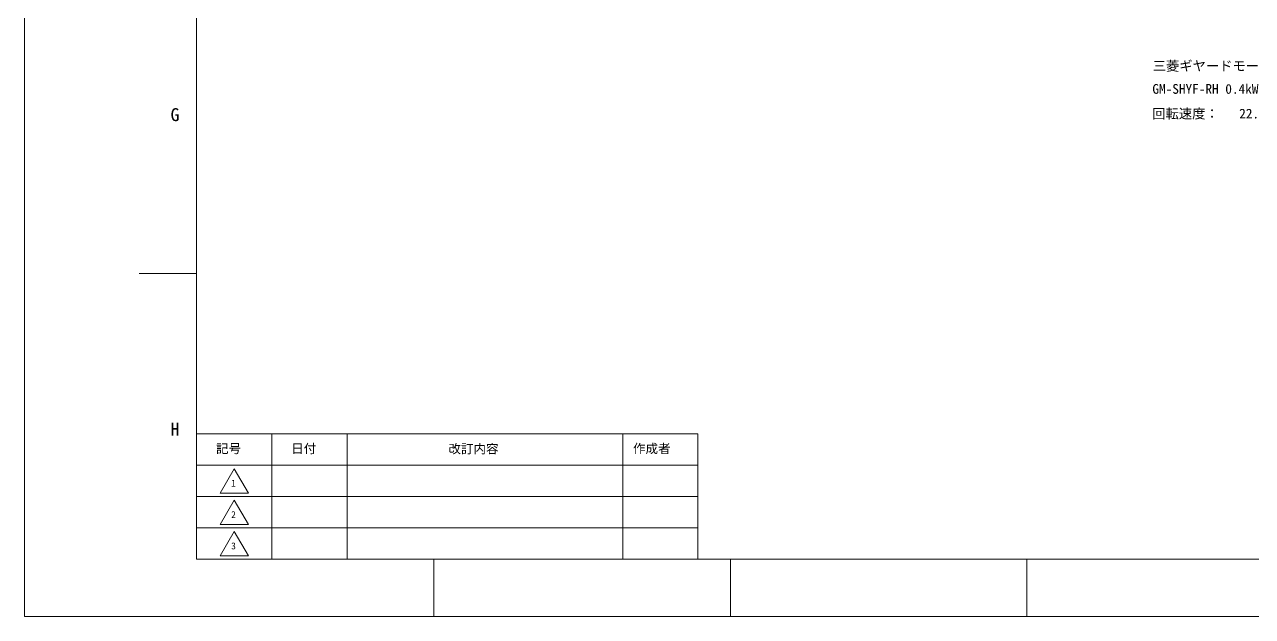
# Model space of a CAD drawing. Units: millimetres at full size. Extents: x -19442 to 19442, y -5866 to 5866.
# Drawn here: x -19442 to -16670, y -2191 to -854 of the extents above; entities that cross this region are included whole.
import ezdxf
from ezdxf.enums import TextEntityAlignment as Align

# ---------------------------------------------------------------- set-up
doc = ezdxf.new("R2010")
doc.units = ezdxf.units.MM
doc.header["$LTSCALE"] = 3.6
doc.layers.add('0-0_90_FRAME', color=2, linetype='Continuous', lineweight=9)
doc.layers.add('0-1_91_BLANK', color=6, linetype='Continuous', lineweight=9)
doc.layers.add('0-A_07_TEXT', color=2, linetype='Continuous')
doc.styles.add('ＭＳ ゴシック', font='')
doc.styles.add('ＭＳ Ｐゴシック', font='')
doc.styles.get('ＭＳ ゴシック').set_extended_font_data('MS Gothic')
doc.styles.get('ＭＳ Ｐゴシック').set_extended_font_data('MS PGothic')

msp = doc.modelspace()

# ---------------------------------------------------------------- linework, layer by layer
at = {"layer": '0-0_90_FRAME'}
for p, q in [((-19053.514, -1416.227), (-19183.133, -1416.227)), ((-18518.219, -2190.619), (-18518.219, -2061.58)), ((-17848.885, -2190.619), (-17848.885, -2061.58)), ((-17179.551, -2190.619), (-17179.551, -2061.58))]:
    msp.add_line(p, q, dxfattribs=at)
at = {"layer": '0-0_90_FRAME', "color": 134}
for p, q in [((-18883.799, -2061.58), (-18883.799, -1778.723)), ((-18714.085, -2061.58), (-18714.085, -1778.723)), ((-18091.799, -2061.58), (-18091.799, -1778.723)), ((-19053.514, -1849.437), (-17922.085, -1849.437)), ((-19053.514, -1920.151), (-17922.085, -1920.151)), ((-19053.514, -1990.865), (-17922.085, -1990.865))]:
    msp.add_line(p, q, dxfattribs=at)
at = {"layer": '0-0_90_FRAME', "color": 6}
msp.add_lwpolyline([(-19053.514, -2061.58), (-11289.583, -2061.58), (-11289.583, 3488.959), (-19053.514, 3488.959)], close=True, dxfattribs=at)
at = {"layer": '0-0_90_FRAME', "color": 134}
for points in [[(-19053.514, -2061.58), (-17922.085, -2061.58), (-17922.085, -1778.723), (-19053.514, -1778.723)], [(-19000.478, -1912.641), (-18968.656, -1857.524), (-18936.835, -1912.641)], [(-19000.478, -1983.355), (-18968.656, -1928.238), (-18936.835, -1983.355)], [(-19000.478, -2054.069), (-18968.656, -1998.953), (-18936.835, -2054.069)]]:
    msp.add_lwpolyline(points, close=True, dxfattribs=at)
at = {"layer": '0-1_91_BLANK'}
msp.add_lwpolyline([(-19441.973, -2190.619), (-11159.964, -2190.619), (-11159.964, 3638.579), (-19441.973, 3638.579)], close=True, dxfattribs=at)

# ---------------------------------------------------------------- texts
at = {"layer": '0-0_90_FRAME', "color": 134}
for s, height, style, p in [('G', 29.33, 'ＭＳ ゴシック', (-19112.399, -1081.241)), ('H', 29.33, 'ＭＳ ゴシック', (-19112.399, -1791.213)), ('記号', 20.74, 'ＭＳ Ｐゴシック', (-19009.799, -1828.223)), ('日付', 20.74, 'ＭＳ Ｐゴシック', (-18840.085, -1828.223)), ('改訂内容', 20.74, 'ＭＳ Ｐゴシック', (-18485.228, -1828.705)), ('作成者', 20.74, 'ＭＳ Ｐゴシック', (-18068.656, -1828.223)), ('1', 15.55, 'ＭＳ ゴシック', (-18975.548, -1902.365)), ('2', 15.55, 'ＭＳ ゴシック', (-18975.548, -1973.079)), ('3', 15.55, 'ＭＳ ゴシック', (-18975.548, -2043.793))]:
    msp.add_text(s, height=height, dxfattribs=dict(at, style=style)).set_placement(p, align=Align.BOTTOM_LEFT)
at = {"layer": '0-A_07_TEXT'}
for s, style, p in [('三菱ギヤードモートル', 'ＭＳ Ｐゴシック', (-16895.4, -965.237)), ('GM-SHYF-RH 0.4kW', 'ＭＳ ゴシック', (-16896.265, -1017.277)), ('回転速度：', 'ＭＳ Ｐゴシック', (-16896.57, -1072.991)), ('22.5rpm/60Hz', 'ＭＳ ゴシック', (-16700.28, -1072.991))]:
    msp.add_text(s, height=21.99, dxfattribs=dict(at, style=style)).set_placement(p, align=Align.BOTTOM_LEFT)

doc.saveas('drawing.dxf')
